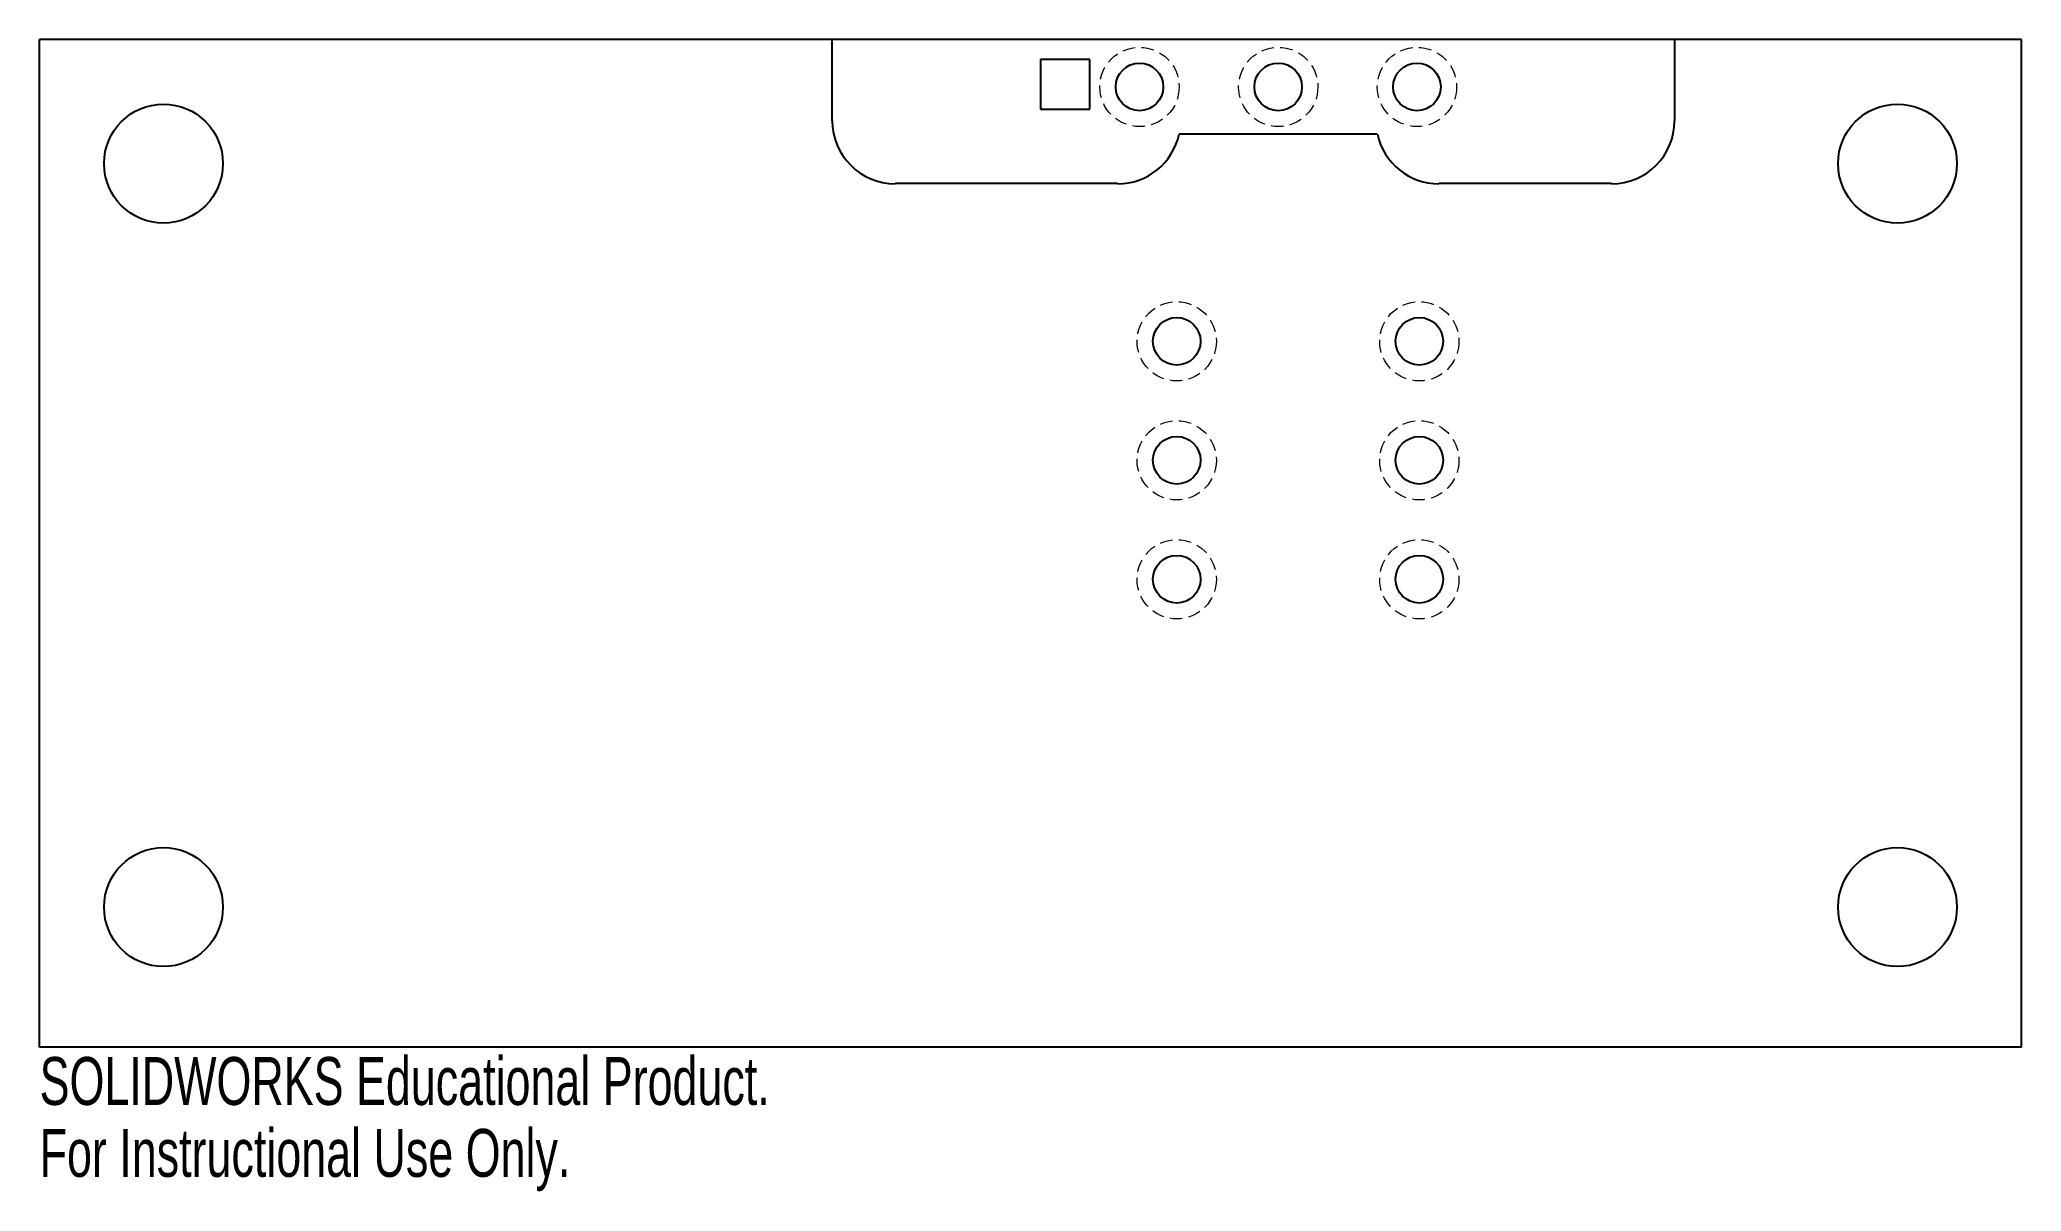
# Model space of a CAD drawing. Header units: millimetres. Extents: x -125 to 75, y -107 to 10.
import ezdxf

# ---------------------------------------------------------------- set-up
doc = ezdxf.new("R2010")
doc.units = ezdxf.units.MM
doc.linetypes.add('HIDDEN', pattern=[1.905, 1.27, -0.635])
doc.styles.add('SLDTEXTSTYLE0', font='TXT', dxfattribs={"width": 0.7})

msp = doc.modelspace()

# ---------------------------------------------------------------- linework, layer by layer
at = {"color": 7, "linetype": 'Continuous', "lineweight": 25}
for p, q in [((-125, -92.08), (-125, 9.53)), ((75, 9.53), (-125, 9.53)), ((-45, 1.34), (-45, 9.53)), ((40, 9.53), (40, 1.34)), ((75, -92.08), (75, 9.53)), ((-19, 7.53), (-24, 7.53)), ((-24, 7.53), (-24, 2.52)), ((-19, 2.52), (-19, 7.53)), ((-24, 2.52), (-19, 2.52)), ((10, 0), (-10, 0)), ((-16.21, -5), (-38.65, -5)), ((33.65, -5), (16.21, -5)), ((75, -92.08), (-125, -92.08))]:
    msp.add_line(p, q, dxfattribs=at)
at = {"color": 7, "linetype": 'HIDDEN', "lineweight": 18}
for centre in [(-14, 4.76), (0, 4.76), (14, 4.76), (-10.24, -20.9), (14.24, -20.9), (-10.24, -32.9), (14.24, -32.9), (-10.24, -44.9), (14.24, -44.9)]:
    msp.add_circle(centre, 4, dxfattribs=at)
at = {"color": 7, "linetype": 'Continuous', "lineweight": 25}
for centre, radius in [((-14, 4.76), 2.4), ((0, 4.76), 2.4), ((14, 4.76), 2.4), ((-112.5, -2.98), 6), ((62.5, -2.98), 6), ((-10.24, -20.9), 2.4), ((14.24, -20.9), 2.4), ((-10.24, -32.9), 2.4), ((14.24, -32.9), 2.4), ((-10.24, -44.9), 2.4), ((14.24, -44.9), 2.4), ((-112.5, -77.97), 6), ((62.5, -77.97), 6)]:
    msp.add_circle(centre, radius, dxfattribs=at)
for centre, start, end in [((-38.65, 1.34), 180, 270), ((-16.21, 1.34), 270, 347.7715), ((16.21, 1.34), 192.2285, 270), ((33.65, 1.34), 270, 0)]:
    msp.add_arc(centre, 6.35, start, end, dxfattribs=at)

# ---------------------------------------------------------------- texts
at = {"color": 7, "linetype": 'Continuous', "char_height": 4.8336, "attachment_point": 1, "style": 'SLDTEXTSTYLE0'}
for s, insert in [('SOLIDWORKS Educational Product.', (-125, -93.09)), ('For Instructional Use Only.', (-125, -100.34))]:
    msp.add_mtext(s, dxfattribs=dict(at, insert=insert))

doc.saveas('drawing.dxf')
